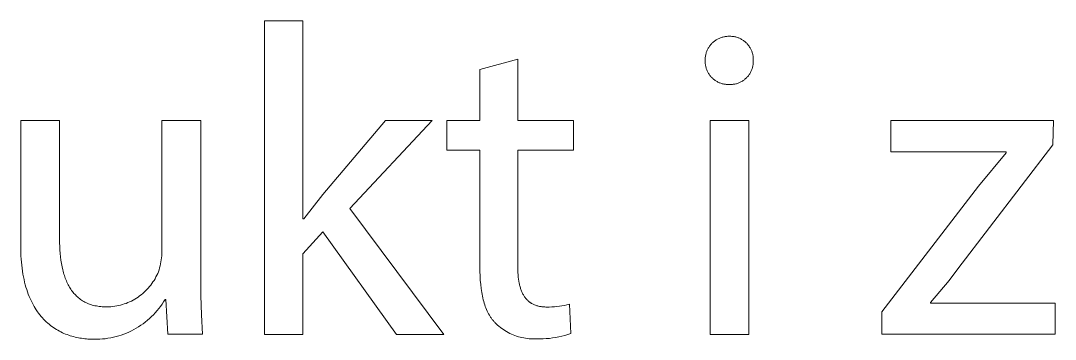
# Model space of a CAD drawing. Header units: millimetres. Extents: x -582 to 3448, y -204 to 2611.
# Drawn here: x 2243.8 to 2338.4, y -137.2 to -108.1 of the extents above; entities that cross this region are included whole.
import ezdxf

# ---------------------------------------------------------------- set-up
doc = ezdxf.new("R2010")
doc.units = ezdxf.units.MM
doc.header["$MEASUREMENT"] = 0
doc.layers.add('Domyślny', color=7, linetype='Continuous', true_color=0x000000)

msp = doc.modelspace()

# ---------------------------------------------------------------- linework, layer by layer
at = {"layer": 'Domyślny', "color": 18, "lineweight": 15, "true_color": 0x000000}
for p, q in [((2266.094, -136.726), (2266.094, -108.073)), ((2266.094, -108.073), (2269.61, -108.073)), ((2269.61, -108.073), (2269.61, -126.164)), ((2307.408, -109.828), (2307.472, -109.789)), ((2307.472, -109.789), (2307.538, -109.753)), ((2307.538, -109.753), (2307.604, -109.718)), ((2307.604, -109.718), (2307.672, -109.686)), ((2307.672, -109.686), (2307.741, -109.657)), ((2307.741, -109.657), (2307.81, -109.63)), ((2307.81, -109.63), (2307.881, -109.605)), ((2307.881, -109.605), (2307.953, -109.583)), ((2307.953, -109.583), (2308.025, -109.563)), ((2308.025, -109.563), (2308.098, -109.546)), ((2308.098, -109.546), (2308.171, -109.531)), ((2308.171, -109.531), (2308.245, -109.519)), ((2308.245, -109.519), (2308.319, -109.509)), ((2308.319, -109.509), (2308.394, -109.502)), ((2308.394, -109.502), (2308.469, -109.498)), ((2308.469, -109.498), (2308.544, -109.496)), ((2308.544, -109.496), (2308.618, -109.497)), ((2308.618, -109.497), (2308.691, -109.496)), ((2308.691, -109.496), (2308.764, -109.497)), ((2308.764, -109.497), (2308.837, -109.502)), ((2308.837, -109.502), (2308.91, -109.508)), ((2308.91, -109.508), (2308.983, -109.517)), ((2308.983, -109.517), (2309.055, -109.529)), ((2309.055, -109.529), (2309.127, -109.543)), ((2309.127, -109.543), (2309.198, -109.559)), ((2309.198, -109.559), (2309.268, -109.578)), ((2309.268, -109.578), (2309.338, -109.599)), ((2309.338, -109.599), (2309.407, -109.623)), ((2309.407, -109.623), (2309.476, -109.649)), ((2309.476, -109.649), (2309.543, -109.677)), ((2309.543, -109.677), (2309.609, -109.708)), ((2309.609, -109.708), (2309.674, -109.741)), ((2309.674, -109.741), (2309.738, -109.776)), ((2309.738, -109.776), (2309.801, -109.814)), ((2306.588, -110.777), (2306.619, -110.709)), ((2306.619, -110.709), (2306.653, -110.642)), ((2306.653, -110.642), (2306.689, -110.577)), ((2306.689, -110.577), (2306.728, -110.513)), ((2306.728, -110.513), (2306.768, -110.45)), ((2306.768, -110.45), (2306.811, -110.388)), ((2306.811, -110.388), (2306.856, -110.328)), ((2306.856, -110.328), (2306.903, -110.27)), ((2306.903, -110.27), (2306.952, -110.213)), ((2306.952, -110.213), (2307.003, -110.158)), ((2307.003, -110.158), (2307.056, -110.105)), ((2307.056, -110.105), (2307.11, -110.054)), ((2307.11, -110.054), (2307.167, -110.005)), ((2307.167, -110.005), (2307.225, -109.957)), ((2307.225, -109.957), (2307.284, -109.912)), ((2307.284, -109.912), (2307.346, -109.869)), ((2307.346, -109.869), (2307.408, -109.828)), ((2309.801, -109.814), (2309.863, -109.853)), ((2309.863, -109.853), (2309.923, -109.895)), ((2309.923, -109.895), (2309.981, -109.938)), ((2309.981, -109.938), (2310.038, -109.984)), ((2310.038, -109.984), (2310.094, -110.031)), ((2310.094, -110.031), (2310.148, -110.081)), ((2310.148, -110.081), (2310.2, -110.132)), ((2310.2, -110.132), (2310.25, -110.185)), ((2310.25, -110.185), (2310.299, -110.24)), ((2310.299, -110.24), (2310.345, -110.296)), ((2310.345, -110.296), (2310.39, -110.354)), ((2310.39, -110.354), (2310.432, -110.413)), ((2310.432, -110.413), (2310.473, -110.474)), ((2310.473, -110.474), (2310.511, -110.536)), ((2310.511, -110.536), (2310.547, -110.6)), ((2310.547, -110.6), (2310.581, -110.665)), ((2310.581, -110.665), (2310.613, -110.73)), ((2310.613, -110.73), (2310.642, -110.797)), ((2285.794, -112.517), (2289.257, -111.591)), ((2289.257, -111.591), (2289.257, -117.2)), ((2306.403, -111.65), (2306.404, -111.575)), ((2306.404, -111.725), (2306.403, -111.65)), ((2306.404, -111.575), (2306.408, -111.5)), ((2306.408, -111.5), (2306.414, -111.426)), ((2306.414, -111.426), (2306.424, -111.351)), ((2306.424, -111.351), (2306.435, -111.277)), ((2306.435, -111.277), (2306.45, -111.204)), ((2306.45, -111.204), (2306.466, -111.131)), ((2306.466, -111.131), (2306.486, -111.059)), ((2306.486, -111.059), (2306.507, -110.987)), ((2306.507, -110.987), (2306.532, -110.916)), ((2306.532, -110.916), (2306.558, -110.846)), ((2306.558, -110.846), (2306.588, -110.777)), ((2310.642, -110.797), (2310.67, -110.865)), ((2310.67, -110.865), (2310.694, -110.934)), ((2310.694, -110.934), (2310.717, -111.003)), ((2310.717, -111.003), (2310.737, -111.074)), ((2310.737, -111.074), (2310.754, -111.144)), ((2310.754, -111.144), (2310.77, -111.216)), ((2310.77, -111.216), (2310.782, -111.288)), ((2310.782, -111.288), (2310.792, -111.36)), ((2310.792, -111.36), (2310.8, -111.433)), ((2310.8, -111.433), (2310.805, -111.506)), ((2310.805, -111.506), (2310.808, -111.579)), ((2310.808, -111.652), (2310.806, -111.725)), ((2310.808, -111.579), (2310.808, -111.652)), ((2285.794, -117.2), (2285.794, -112.517)), ((2306.403, -111.797), (2306.404, -111.725)), ((2306.404, -111.87), (2306.403, -111.797)), ((2306.408, -111.942), (2306.404, -111.87)), ((2306.415, -112.014), (2306.408, -111.942)), ((2306.423, -112.086), (2306.415, -112.014)), ((2306.435, -112.158), (2306.423, -112.086)), ((2306.449, -112.229), (2306.435, -112.158)), ((2306.465, -112.299), (2306.449, -112.229)), ((2306.483, -112.369), (2306.465, -112.299)), ((2306.504, -112.439), (2306.483, -112.369)), ((2306.528, -112.507), (2306.504, -112.439)), ((2306.554, -112.575), (2306.528, -112.507)), ((2306.582, -112.642), (2306.554, -112.575)), ((2310.649, -112.589), (2310.62, -112.657)), ((2310.676, -112.52), (2310.649, -112.589)), ((2310.7, -112.451), (2310.676, -112.52)), ((2310.722, -112.38), (2310.7, -112.451)), ((2310.741, -112.309), (2310.722, -112.38)), ((2310.758, -112.237), (2310.741, -112.309)), ((2310.773, -112.165), (2310.758, -112.237)), ((2310.785, -112.092), (2310.773, -112.165)), ((2310.794, -112.019), (2310.785, -112.092)), ((2310.801, -111.946), (2310.794, -112.019)), ((2310.805, -111.872), (2310.801, -111.946)), ((2310.807, -111.799), (2310.805, -111.872)), ((2310.806, -111.725), (2310.807, -111.799)), ((2306.612, -112.708), (2306.582, -112.642)), ((2306.645, -112.772), (2306.612, -112.708)), ((2306.679, -112.836), (2306.645, -112.772)), ((2306.716, -112.898), (2306.679, -112.836)), ((2306.755, -112.959), (2306.716, -112.898)), ((2306.797, -113.019), (2306.755, -112.959)), ((2306.84, -113.077), (2306.797, -113.019)), ((2306.885, -113.134), (2306.84, -113.077)), ((2306.932, -113.189), (2306.885, -113.134)), ((2306.981, -113.242), (2306.932, -113.189)), ((2307.032, -113.294), (2306.981, -113.242)), ((2307.084, -113.344), (2307.032, -113.294)), ((2307.138, -113.392), (2307.084, -113.344)), ((2307.194, -113.438), (2307.138, -113.392)), ((2307.252, -113.482), (2307.194, -113.438)), ((2307.31, -113.524), (2307.252, -113.482)), ((2307.371, -113.565), (2307.31, -113.524)), ((2307.432, -113.603), (2307.371, -113.565)), ((2309.868, -113.546), (2309.806, -113.586)), ((2309.928, -113.504), (2309.868, -113.546)), ((2309.987, -113.46), (2309.928, -113.504)), ((2310.045, -113.414), (2309.987, -113.46)), ((2310.1, -113.365), (2310.045, -113.414)), ((2310.154, -113.315), (2310.1, -113.365)), ((2310.207, -113.263), (2310.154, -113.315)), ((2310.257, -113.21), (2310.207, -113.263)), ((2310.306, -113.154), (2310.257, -113.21)), ((2310.353, -113.097), (2310.306, -113.154)), ((2310.397, -113.038), (2310.353, -113.097)), ((2310.44, -112.978), (2310.397, -113.038)), ((2310.48, -112.916), (2310.44, -112.978)), ((2310.518, -112.853), (2310.48, -112.916)), ((2310.554, -112.789), (2310.518, -112.853)), ((2310.588, -112.723), (2310.554, -112.789)), ((2310.62, -112.657), (2310.588, -112.723)), ((2307.495, -113.639), (2307.432, -113.603)), ((2307.559, -113.673), (2307.495, -113.639)), ((2307.624, -113.704), (2307.559, -113.673)), ((2307.691, -113.733), (2307.624, -113.704)), ((2307.758, -113.76), (2307.691, -113.733)), ((2307.826, -113.785), (2307.758, -113.76)), ((2307.895, -113.807), (2307.826, -113.785)), ((2307.965, -113.827), (2307.895, -113.807)), ((2308.035, -113.845), (2307.965, -113.827)), ((2308.106, -113.86), (2308.035, -113.845)), ((2308.177, -113.873), (2308.106, -113.86)), ((2308.249, -113.883), (2308.177, -113.873)), ((2308.321, -113.891), (2308.249, -113.883)), ((2308.393, -113.896), (2308.321, -113.891)), ((2308.465, -113.899), (2308.393, -113.896)), ((2308.538, -113.899), (2308.465, -113.899)), ((2308.612, -113.903), (2308.538, -113.899)), ((2308.685, -113.904), (2308.612, -113.903)), ((2308.759, -113.903), (2308.685, -113.904)), ((2308.833, -113.899), (2308.759, -113.903)), ((2308.906, -113.893), (2308.833, -113.899)), ((2308.979, -113.884), (2308.906, -113.893)), ((2309.052, -113.873), (2308.979, -113.884)), ((2309.125, -113.859), (2309.052, -113.873)), ((2309.196, -113.843), (2309.125, -113.859)), ((2309.268, -113.824), (2309.196, -113.843)), ((2309.338, -113.802), (2309.268, -113.824)), ((2309.408, -113.778), (2309.338, -113.802)), ((2309.477, -113.752), (2309.408, -113.778)), ((2309.545, -113.724), (2309.477, -113.752)), ((2309.612, -113.693), (2309.545, -113.724)), ((2309.678, -113.659), (2309.612, -113.693)), ((2309.742, -113.624), (2309.678, -113.659)), ((2309.806, -113.586), (2309.742, -113.624)), ((2243.785, -128.628), (2243.785, -117.194)), ((2243.785, -117.194), (2247.341, -117.194)), ((2247.341, -117.194), (2247.341, -128.011)), ((2256.696, -129.178), (2256.696, -117.194)), ((2256.696, -117.194), (2260.252, -117.194)), ((2260.252, -117.194), (2260.252, -131.406)), ((2271.435, -123.936), (2277.153, -117.199)), ((2281.434, -117.199), (2273.891, -125.225)), ((2277.153, -117.199), (2281.434, -117.199)), ((2282.761, -119.898), (2282.761, -117.2)), ((2282.761, -117.2), (2285.794, -117.2)), ((2289.257, -117.2), (2294.343, -117.2)), ((2294.343, -117.2), (2294.343, -119.898)), ((2306.847, -117.2), (2310.39, -117.2)), ((2306.847, -136.727), (2306.847, -117.2)), ((2310.39, -117.2), (2310.39, -136.727)), ((2323.39, -120.055), (2323.39, -117.196)), ((2323.39, -117.196), (2338.274, -117.196)), ((2338.274, -117.196), (2338.22, -119.424)), ((2285.794, -119.898), (2282.761, -119.898)), ((2285.794, -130.554), (2285.794, -119.898)), ((2294.343, -119.898), (2289.257, -119.898)), ((2289.257, -119.898), (2289.257, -130.433)), ((2333.952, -120.055), (2323.39, -120.055)), ((2338.22, -119.424), (2329.524, -130.751)), ((2331.403, -123.182), (2333.952, -120.149)), ((2333.952, -120.149), (2333.952, -120.055)), ((2269.691, -126.164), (2271.435, -123.936)), ((2322.572, -134.67), (2331.403, -123.182)), ((2273.891, -125.225), (2282.48, -136.726)), ((2269.61, -126.164), (2269.691, -126.164)), ((2271.435, -127.372), (2269.61, -129.385)), ((2278.172, -136.726), (2271.435, -127.372)), ((2243.796, -129.255), (2243.785, -128.628)), ((2247.341, -128.011), (2247.345, -128.354)), ((2247.345, -128.354), (2247.355, -128.691)), ((2247.355, -128.691), (2247.372, -129.02)), ((2243.809, -129.557), (2243.796, -129.255)), ((2243.827, -129.852), (2243.809, -129.557)), ((2247.372, -129.02), (2247.396, -129.341)), ((2247.396, -129.341), (2247.428, -129.654)), ((2247.428, -129.654), (2247.467, -129.96)), ((2256.668, -129.735), (2256.683, -129.55)), ((2256.683, -129.55), (2256.692, -129.364)), ((2256.692, -129.364), (2256.696, -129.178)), ((2269.61, -129.385), (2269.61, -136.726)), ((2243.85, -130.14), (2243.827, -129.852)), ((2243.878, -130.42), (2243.85, -130.14)), ((2243.911, -130.694), (2243.878, -130.42)), ((2247.467, -129.96), (2247.513, -130.256)), ((2247.513, -130.256), (2247.568, -130.544)), ((2247.568, -130.544), (2247.63, -130.823)), ((2256.497, -130.648), (2256.544, -130.468)), ((2256.544, -130.468), (2256.584, -130.287)), ((2256.584, -130.287), (2256.618, -130.104)), ((2256.618, -130.104), (2256.646, -129.92)), ((2256.646, -129.92), (2256.668, -129.735)), ((2285.798, -130.978), (2285.794, -130.554)), ((2289.257, -130.433), (2289.259, -130.657)), ((2243.949, -130.96), (2243.911, -130.694)), ((2243.991, -131.22), (2243.949, -130.96)), ((2244.038, -131.473), (2243.991, -131.22)), ((2244.089, -131.719), (2244.038, -131.473)), ((2247.63, -130.823), (2247.665, -130.959)), ((2247.665, -130.959), (2247.701, -131.093)), ((2247.701, -131.093), (2247.74, -131.225)), ((2247.74, -131.225), (2247.78, -131.354)), ((2247.78, -131.354), (2247.823, -131.48)), ((2247.823, -131.48), (2247.868, -131.604)), ((2256.076, -131.641), (2256.162, -131.486)), ((2256.162, -131.486), (2256.242, -131.327)), ((2256.242, -131.327), (2256.317, -131.167)), ((2256.317, -131.167), (2256.387, -131.003)), ((2256.387, -131.003), (2256.445, -130.827)), ((2256.445, -130.827), (2256.497, -130.648)), ((2260.252, -131.406), (2260.26, -133.179)), ((2285.812, -131.388), (2285.798, -130.978)), ((2285.834, -131.786), (2285.812, -131.388)), ((2289.259, -130.657), (2289.265, -130.874)), ((2289.265, -130.874), (2289.275, -131.085)), ((2289.275, -131.085), (2289.29, -131.29)), ((2289.29, -131.29), (2289.309, -131.488)), ((2289.309, -131.488), (2289.333, -131.681)), ((2329.524, -130.751), (2328.713, -131.797)), ((2244.144, -131.959), (2244.089, -131.719)), ((2244.204, -132.191), (2244.144, -131.959)), ((2244.268, -132.418), (2244.204, -132.191)), ((2244.336, -132.638), (2244.268, -132.418)), ((2247.868, -131.604), (2247.915, -131.726)), ((2247.915, -131.726), (2247.964, -131.845)), ((2247.964, -131.845), (2248.016, -131.962)), ((2248.016, -131.962), (2248.07, -132.076)), ((2248.07, -132.076), (2248.126, -132.188)), ((2248.126, -132.188), (2248.184, -132.297)), ((2248.184, -132.297), (2248.245, -132.403)), ((2248.245, -132.403), (2248.308, -132.507)), ((2248.308, -132.507), (2248.373, -132.607)), ((2255.333, -132.632), (2255.453, -132.502)), ((2255.453, -132.502), (2255.569, -132.368)), ((2255.569, -132.368), (2255.68, -132.23)), ((2255.68, -132.23), (2255.787, -132.088)), ((2255.787, -132.088), (2255.888, -131.942)), ((2255.888, -131.942), (2255.985, -131.793)), ((2255.985, -131.793), (2256.076, -131.641)), ((2285.866, -132.17), (2285.834, -131.786)), ((2285.909, -132.54), (2285.866, -132.17)), ((2289.333, -131.681), (2289.361, -131.866)), ((2289.361, -131.866), (2289.394, -132.046)), ((2289.394, -132.046), (2289.413, -132.133)), ((2289.413, -132.133), (2289.432, -132.218)), ((2289.432, -132.218), (2289.453, -132.302)), ((2289.453, -132.302), (2289.475, -132.384)), ((2289.475, -132.384), (2289.499, -132.465)), ((2289.499, -132.465), (2289.524, -132.544)), ((2328.713, -131.797), (2327.877, -132.821)), ((2244.407, -132.851), (2244.336, -132.638)), ((2244.483, -133.059), (2244.407, -132.851)), ((2244.562, -133.26), (2244.483, -133.059)), ((2244.645, -133.455), (2244.562, -133.26)), ((2244.731, -133.644), (2244.645, -133.455)), ((2248.373, -132.607), (2248.441, -132.706)), ((2248.441, -132.706), (2248.511, -132.801)), ((2248.511, -132.801), (2248.583, -132.893)), ((2248.583, -132.893), (2248.658, -132.983)), ((2248.658, -132.983), (2248.736, -133.07)), ((2248.736, -133.07), (2248.816, -133.154)), ((2248.816, -133.154), (2248.898, -133.235)), ((2248.898, -133.235), (2248.983, -133.313)), ((2248.983, -133.313), (2249.071, -133.388)), ((2249.071, -133.388), (2249.161, -133.46)), ((2254.223, -133.511), (2254.375, -133.418)), ((2254.375, -133.418), (2254.523, -133.321)), ((2254.523, -133.321), (2254.667, -133.218)), ((2254.667, -133.218), (2254.808, -133.11)), ((2254.808, -133.11), (2254.945, -132.997)), ((2254.945, -132.997), (2255.079, -132.88)), ((2255.079, -132.88), (2255.208, -132.758)), ((2255.208, -132.758), (2255.333, -132.632)), ((2260.26, -133.179), (2260.314, -134.951)), ((2285.934, -132.719), (2285.909, -132.54)), ((2285.962, -132.896), (2285.934, -132.719)), ((2285.992, -133.068), (2285.962, -132.896)), ((2286.026, -133.238), (2285.992, -133.068)), ((2286.062, -133.403), (2286.026, -133.238)), ((2286.101, -133.565), (2286.062, -133.403)), ((2289.524, -132.544), (2289.55, -132.621)), ((2289.55, -132.621), (2289.577, -132.696)), ((2289.577, -132.696), (2289.606, -132.77)), ((2289.606, -132.77), (2289.636, -132.842)), ((2289.636, -132.842), (2289.667, -132.912)), ((2289.667, -132.912), (2289.7, -132.981)), ((2289.7, -132.981), (2289.734, -133.048)), ((2289.734, -133.048), (2289.77, -133.113)), ((2289.77, -133.113), (2289.807, -133.176)), ((2289.807, -133.176), (2289.845, -133.238)), ((2289.845, -133.238), (2289.885, -133.298)), ((2289.885, -133.298), (2289.927, -133.356)), ((2289.927, -133.356), (2289.969, -133.412)), ((2289.969, -133.412), (2290.014, -133.467)), ((2327.877, -132.821), (2327.014, -133.824)), ((2244.821, -133.827), (2244.731, -133.644)), ((2244.914, -134.004), (2244.821, -133.827)), ((2245.01, -134.175), (2244.914, -134.004)), ((2245.11, -134.341), (2245.01, -134.175)), ((2245.212, -134.501), (2245.11, -134.341)), ((2249.161, -133.46), (2249.254, -133.529)), ((2249.254, -133.529), (2249.349, -133.595)), ((2249.349, -133.595), (2249.447, -133.658)), ((2249.447, -133.658), (2249.548, -133.718)), ((2249.548, -133.718), (2249.651, -133.774)), ((2249.651, -133.774), (2249.757, -133.828)), ((2249.757, -133.828), (2249.866, -133.878)), ((2249.866, -133.878), (2249.978, -133.925)), ((2249.978, -133.925), (2250.092, -133.968)), ((2250.092, -133.968), (2250.209, -134.009)), ((2250.209, -134.009), (2250.329, -134.046)), ((2250.329, -134.046), (2250.452, -134.079)), ((2250.452, -134.079), (2250.578, -134.109)), ((2250.578, -134.109), (2250.707, -134.136)), ((2250.707, -134.136), (2250.838, -134.159)), ((2250.838, -134.159), (2250.973, -134.179)), ((2250.973, -134.179), (2251.11, -134.195)), ((2251.11, -134.195), (2251.25, -134.208)), ((2251.25, -134.208), (2251.394, -134.217)), ((2251.394, -134.217), (2251.54, -134.223)), ((2251.54, -134.223), (2251.69, -134.224)), ((2251.69, -134.224), (2251.867, -134.218)), ((2251.867, -134.218), (2252.044, -134.206)), ((2252.044, -134.206), (2252.22, -134.188)), ((2252.22, -134.188), (2252.396, -134.164)), ((2252.396, -134.164), (2252.571, -134.134)), ((2252.571, -134.134), (2252.745, -134.097)), ((2252.745, -134.097), (2252.917, -134.055)), ((2252.917, -134.055), (2253.088, -134.007)), ((2253.088, -134.007), (2253.257, -133.953)), ((2253.257, -133.953), (2253.424, -133.894)), ((2253.424, -133.894), (2253.589, -133.828)), ((2253.589, -133.828), (2253.752, -133.757)), ((2253.752, -133.757), (2253.912, -133.68)), ((2253.912, -133.68), (2254.069, -133.598)), ((2254.069, -133.598), (2254.223, -133.511)), ((2256.424, -134.367), (2256.266, -134.561)), ((2256.576, -134.168), (2256.424, -134.367)), ((2256.722, -133.963), (2256.576, -134.168)), ((2256.86, -133.754), (2256.722, -133.963)), ((2256.991, -133.54), (2256.86, -133.754)), ((2257.071, -133.54), (2256.991, -133.54)), ((2257.259, -136.721), (2257.071, -133.54)), ((2286.143, -133.723), (2286.101, -133.565)), ((2286.188, -133.878), (2286.143, -133.723)), ((2286.236, -134.029), (2286.188, -133.878)), ((2286.287, -134.176), (2286.236, -134.029)), ((2286.342, -134.319), (2286.287, -134.176)), ((2286.399, -134.459), (2286.342, -134.319)), ((2290.014, -133.467), (2290.06, -133.519)), ((2290.06, -133.519), (2290.107, -133.57)), ((2290.107, -133.57), (2290.156, -133.619)), ((2290.156, -133.619), (2290.206, -133.666)), ((2290.206, -133.666), (2290.232, -133.689)), ((2290.232, -133.689), (2290.258, -133.712)), ((2290.258, -133.712), (2290.285, -133.734)), ((2290.285, -133.734), (2290.312, -133.755)), ((2290.312, -133.755), (2290.339, -133.776)), ((2290.339, -133.776), (2290.367, -133.797)), ((2290.367, -133.797), (2290.395, -133.817)), ((2290.395, -133.817), (2290.423, -133.837)), ((2290.423, -133.837), (2290.452, -133.856)), ((2290.452, -133.856), (2290.482, -133.875)), ((2290.482, -133.875), (2290.511, -133.893)), ((2290.511, -133.893), (2290.542, -133.911)), ((2290.542, -133.911), (2290.603, -133.945)), ((2290.603, -133.945), (2290.666, -133.977)), ((2290.666, -133.977), (2290.731, -134.008)), ((2290.731, -134.008), (2290.798, -134.036)), ((2290.798, -134.036), (2290.866, -134.063)), ((2290.866, -134.063), (2290.936, -134.088)), ((2290.936, -134.088), (2291.008, -134.11)), ((2291.008, -134.11), (2291.081, -134.131)), ((2291.081, -134.131), (2291.156, -134.15)), ((2291.156, -134.15), (2291.233, -134.167)), ((2291.233, -134.167), (2291.312, -134.182)), ((2291.312, -134.182), (2291.392, -134.195)), ((2291.392, -134.195), (2291.475, -134.206)), ((2291.475, -134.206), (2291.559, -134.215)), ((2291.559, -134.215), (2291.645, -134.222)), ((2291.645, -134.222), (2291.733, -134.227)), ((2291.733, -134.227), (2291.822, -134.23)), ((2291.822, -134.23), (2291.914, -134.231)), ((2291.914, -134.231), (2292.146, -134.232)), ((2292.146, -134.232), (2292.378, -134.225)), ((2292.378, -134.225), (2292.61, -134.212)), ((2292.61, -134.212), (2292.841, -134.191)), ((2292.841, -134.191), (2293.071, -134.162)), ((2293.071, -134.162), (2293.301, -134.126)), ((2293.301, -134.126), (2293.529, -134.083)), ((2293.529, -134.083), (2293.756, -134.033)), ((2293.756, -134.033), (2293.981, -133.976)), ((2293.981, -133.976), (2294.128, -136.647)), ((2327.014, -133.824), (2327.014, -133.892)), ((2327.014, -133.892), (2338.435, -133.892)), ((2338.435, -133.892), (2338.435, -136.723)), ((2245.318, -134.655), (2245.212, -134.501)), ((2245.426, -134.804), (2245.318, -134.655)), ((2245.537, -134.948), (2245.426, -134.804)), ((2245.65, -135.086), (2245.537, -134.948)), ((2245.767, -135.219), (2245.65, -135.086)), ((2245.885, -135.346), (2245.767, -135.219)), ((2246.006, -135.469), (2245.885, -135.346)), ((2255.568, -135.281), (2255.379, -135.445)), ((2255.751, -135.11), (2255.568, -135.281)), ((2255.929, -134.933), (2255.751, -135.11)), ((2256.101, -134.75), (2255.929, -134.933)), ((2256.266, -134.561), (2256.101, -134.75)), ((2260.314, -134.951), (2260.413, -136.721)), ((2286.46, -134.595), (2286.399, -134.459)), ((2286.524, -134.727), (2286.46, -134.595)), ((2286.592, -134.855), (2286.524, -134.727)), ((2286.663, -134.979), (2286.592, -134.855)), ((2286.7, -135.039), (2286.663, -134.979)), ((2286.737, -135.099), (2286.7, -135.039)), ((2286.776, -135.158), (2286.737, -135.099)), ((2286.815, -135.215), (2286.776, -135.158)), ((2286.855, -135.272), (2286.815, -135.215)), ((2286.897, -135.328), (2286.855, -135.272)), ((2286.939, -135.382), (2286.897, -135.328)), ((2322.572, -136.723), (2322.572, -134.67)), ((2246.129, -135.587), (2246.006, -135.469)), ((2246.254, -135.7), (2246.129, -135.587)), ((2246.382, -135.807), (2246.254, -135.7)), ((2246.511, -135.911), (2246.382, -135.807)), ((2246.642, -136.009), (2246.511, -135.911)), ((2246.775, -136.103), (2246.642, -136.009)), ((2246.91, -136.192), (2246.775, -136.103)), ((2247.046, -136.277), (2246.91, -136.192)), ((2247.183, -136.357), (2247.046, -136.277)), ((2254.136, -136.29), (2253.914, -136.405)), ((2254.355, -136.167), (2254.136, -136.29)), ((2254.569, -136.037), (2254.355, -136.167)), ((2254.779, -135.899), (2254.569, -136.037)), ((2254.984, -135.755), (2254.779, -135.899)), ((2255.184, -135.603), (2254.984, -135.755)), ((2255.379, -135.445), (2255.184, -135.603)), ((2286.982, -135.436), (2286.939, -135.382)), ((2287.026, -135.488), (2286.982, -135.436)), ((2287.07, -135.54), (2287.026, -135.488)), ((2287.116, -135.591), (2287.07, -135.54)), ((2287.163, -135.64), (2287.116, -135.591)), ((2287.283, -135.76), (2287.163, -135.64)), ((2287.406, -135.876), (2287.283, -135.76)), ((2287.534, -135.988), (2287.406, -135.876)), ((2287.665, -136.094), (2287.534, -135.988)), ((2287.8, -136.197), (2287.665, -136.094)), ((2287.939, -136.294), (2287.8, -136.197)), ((2288.08, -136.387), (2287.939, -136.294)), ((2247.322, -136.433), (2247.183, -136.357)), ((2247.462, -136.505), (2247.322, -136.433)), ((2247.604, -136.573), (2247.462, -136.505)), ((2247.746, -136.636), (2247.604, -136.573)), ((2247.889, -136.696), (2247.746, -136.636)), ((2248.034, -136.752), (2247.889, -136.696)), ((2248.178, -136.804), (2248.034, -136.752)), ((2248.324, -136.852), (2248.178, -136.804)), ((2248.47, -136.896), (2248.324, -136.852)), ((2248.617, -136.937), (2248.47, -136.896)), ((2248.764, -136.975), (2248.617, -136.937)), ((2248.911, -137.008), (2248.764, -136.975)), ((2249.059, -137.039), (2248.911, -137.008)), ((2249.206, -137.066), (2249.059, -137.039)), ((2249.354, -137.09), (2249.206, -137.066)), ((2249.501, -137.111), (2249.354, -137.09)), ((2249.649, -137.129), (2249.501, -137.111)), ((2249.796, -137.144), (2249.649, -137.129)), ((2249.942, -137.156), (2249.796, -137.144)), ((2250.088, -137.165), (2249.942, -137.156)), ((2250.233, -137.172), (2250.088, -137.165)), ((2250.378, -137.176), (2250.233, -137.172)), ((2250.522, -137.177), (2250.378, -137.176)), ((2250.773, -137.176), (2250.522, -137.177)), ((2251.023, -137.167), (2250.773, -137.176)), ((2251.274, -137.149), (2251.023, -137.167)), ((2251.523, -137.123), (2251.274, -137.149)), ((2251.771, -137.088), (2251.523, -137.123)), ((2252.018, -137.045), (2251.771, -137.088)), ((2252.264, -136.994), (2252.018, -137.045)), ((2252.507, -136.934), (2252.264, -136.994)), ((2252.749, -136.866), (2252.507, -136.934)), ((2252.988, -136.79), (2252.749, -136.866)), ((2253.224, -136.705), (2252.988, -136.79)), ((2253.457, -136.613), (2253.224, -136.705)), ((2253.687, -136.513), (2253.457, -136.613)), ((2253.914, -136.405), (2253.687, -136.513)), ((2260.413, -136.721), (2257.259, -136.721)), ((2269.61, -136.726), (2266.094, -136.726)), ((2282.48, -136.726), (2278.172, -136.726)), ((2288.225, -136.475), (2288.08, -136.387)), ((2288.373, -136.558), (2288.225, -136.475)), ((2288.524, -136.635), (2288.373, -136.558)), ((2288.677, -136.707), (2288.524, -136.635)), ((2288.833, -136.774), (2288.677, -136.707)), ((2288.991, -136.836), (2288.833, -136.774)), ((2289.151, -136.892), (2288.991, -136.836)), ((2289.312, -136.942), (2289.151, -136.892)), ((2289.476, -136.987), (2289.312, -136.942)), ((2289.641, -137.026), (2289.476, -136.987)), ((2289.807, -137.059), (2289.641, -137.026)), ((2289.974, -137.087), (2289.807, -137.059)), ((2290.142, -137.109), (2289.974, -137.087)), ((2290.311, -137.125), (2290.142, -137.109)), ((2290.48, -137.135), (2290.311, -137.125)), ((2290.649, -137.139), (2290.48, -137.135)), ((2290.819, -137.137), (2290.649, -137.139)), ((2290.988, -137.13), (2290.819, -137.137)), ((2291.278, -137.136), (2290.988, -137.13)), ((2291.569, -137.132), (2291.278, -137.136)), ((2291.859, -137.118), (2291.569, -137.132)), ((2292.149, -137.093), (2291.859, -137.118)), ((2292.437, -137.059), (2292.149, -137.093)), ((2292.724, -137.015), (2292.437, -137.059)), ((2293.01, -136.961), (2292.724, -137.015)), ((2293.293, -136.897), (2293.01, -136.961)), ((2293.575, -136.823), (2293.293, -136.897)), ((2293.853, -136.74), (2293.575, -136.823)), ((2294.128, -136.647), (2293.853, -136.74)), ((2310.39, -136.727), (2306.847, -136.727)), ((2338.435, -136.723), (2322.572, -136.723))]:
    msp.add_line(p, q, dxfattribs=at)

doc.saveas('drawing.dxf')
